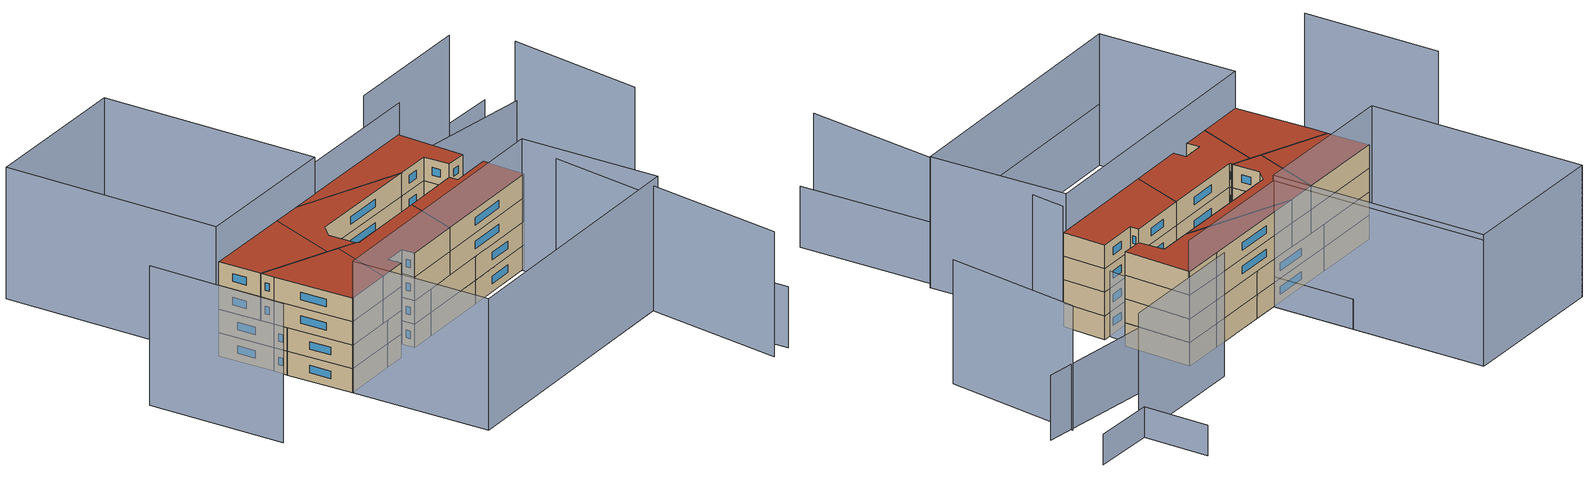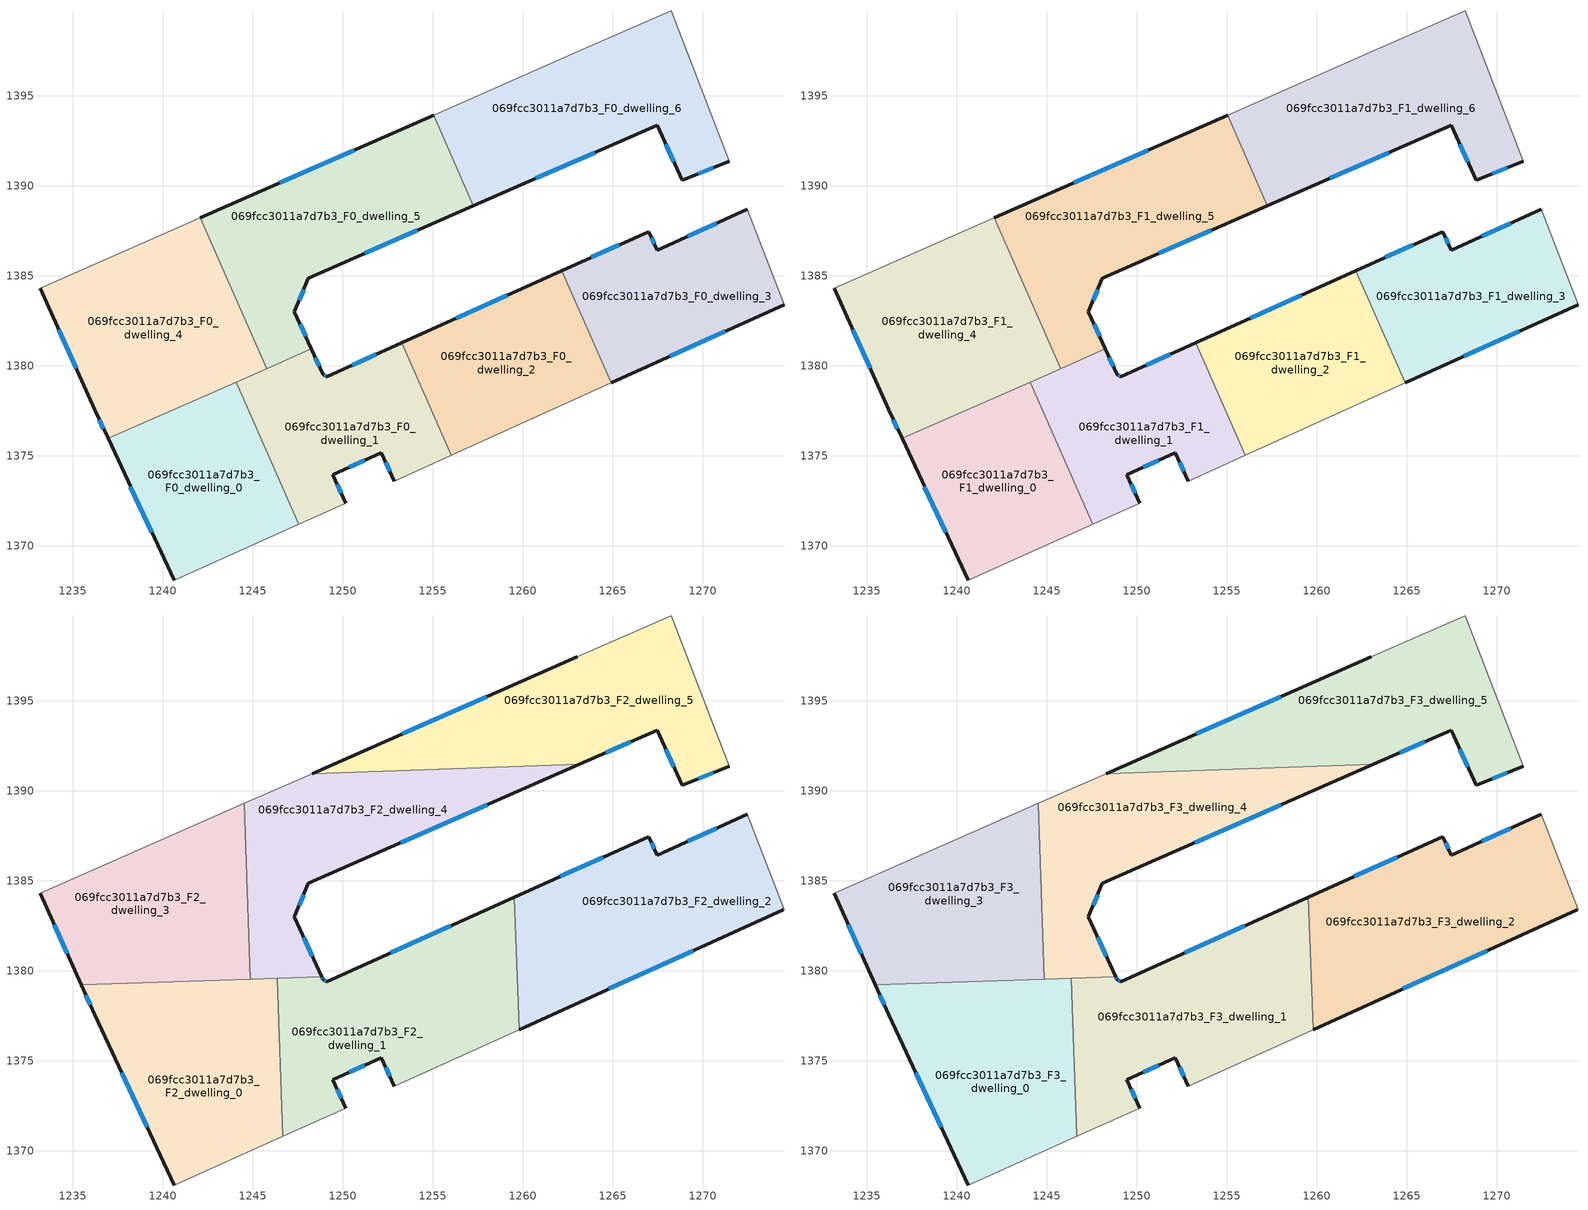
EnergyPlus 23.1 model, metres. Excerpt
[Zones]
069fcc3011a7d7b3_F0_dwelling_0
 floor ground (EU_floor_Construction): 1244.08,1379.09 1247.56,1371.19 1240.63,1368.07 1236.97,1375.96 z0
 wall outside (EU_wall_Construction): 1236.97,1375.96 1240.63,1368.07 z0:3
 wall to 069fcc3011a7d7b3_F0_dwelling_1 (EU_wall_Construction): 1247.56,1371.19 1244.08,1379.09 z0:3
 wall adiabatic (EU_wall_Construction): 1240.63,1368.07 1247.56,1371.19 z0:3
 wall to 069fcc3011a7d7b3_F0_dwelling_4 (EU_wall_Construction): 1244.08,1379.09 1236.97,1375.96 z0:3
 window (EU_Window_Construction): 1238.21,1373.27 1239.39,1370.76 z1.02:1.98
069fcc3011a7d7b3_F0_dwelling_1
 floor ground (EU_floor_Construction): 1253.28,1381.26 1256.03,1375.01 1252.87,1373.58 1252.14,1375.17 1249.44,1373.95 1250.17,1372.37 1247.56,1371.19 1244.08,1379.09 1248.26,1380.93 1248.92,1379.49 1249.13,1379.39 z0
 wall outside (EU_wall_Construction): 1253.28,1381.26 1249.13,1379.39 1248.92,1379.49 1248.26,1380.93 / 1250.17,1372.37 1249.44,1373.95 1252.14,1375.17 1252.87,1373.58 z0:3
 wall to 069fcc3011a7d7b3_F0_dwelling_2 (EU_wall_Construction): 1256.03,1375.01 1253.28,1381.26 z0:3
 wall adiabatic (EU_wall_Construction): 1252.87,1373.58 1256.03,1375.01 / 1247.56,1371.19 1250.17,1372.37 z0:3
 wall to 069fcc3011a7d7b3_F0_dwelling_5 (EU_wall_Construction): 1248.26,1380.93 1245.78,1379.84 z0:3
 wall to 069fcc3011a7d7b3_F0_dwelling_4 (EU_wall_Construction): 1245.78,1379.84 1244.08,1379.09 z0:3
 window (EU_Window_Construction): 1248.69,1379.98 1248.48,1380.44 / 1249.06,1379.43 1248.99,1379.46 / 1251.87,1380.63 1250.54,1380.03 / 1252.39,1374.63 1252.62,1374.12 / 1250.36,1374.37 1251.22,1374.76 / 1249.92,1372.91 1249.69,1373.41 z1.02:1.98
069fcc3011a7d7b3_F0_dwelling_2
 floor ground (EU_floor_Construction): 1262.17,1385.27 1264.92,1379.04 1256.03,1375.01 1253.28,1381.26 z0
 wall outside (EU_wall_Construction): 1262.17,1385.27 1253.28,1381.26 z0:3
 wall to 069fcc3011a7d7b3_F0_dwelling_3 (EU_wall_Construction): 1264.92,1379.04 1262.17,1385.27 z0:3
 wall adiabatic (EU_wall_Construction): 1256.03,1375.01 1264.92,1379.04 z0:3
 window (EU_Window_Construction): 1259.15,1383.91 1256.31,1382.63 z1.02:1.98
069fcc3011a7d7b3_F0_dwelling_3
 floor ground (EU_floor_Construction): 1272.49,1388.68 1274.53,1383.4 1264.92,1379.04 1262.17,1385.27 1267.01,1387.45 1267.48,1386.42 z0
 wall outside (EU_wall_Construction): 1264.92,1379.04 1274.53,1383.4 / 1272.49,1388.68 1267.48,1386.42 1267.01,1387.45 1262.17,1385.27 z0:3
 wall adiabatic (EU_wall_Construction): 1274.53,1383.4 1272.49,1388.68 z0:3
 window (EU_Window_Construction): 1268.19,1380.52 1271.26,1381.92 / 1265.36,1386.71 1263.82,1386.02 / 1267.32,1386.77 1267.17,1387.1 / 1270.79,1387.91 1269.18,1387.19 z1.02:1.98
069fcc3011a7d7b3_F0_dwelling_4
 floor ground (EU_floor_Construction): 1242.09,1388.22 1245.78,1379.84 1236.97,1375.96 1236.22,1377.55 1233.19,1384.3 z0
 wall outside (EU_wall_Construction): 1233.19,1384.3 1236.22,1377.55 1236.97,1375.96 z0:3
 wall adiabatic (EU_wall_Construction): 1242.09,1388.22 1233.19,1384.3 z0:3
 wall to 069fcc3011a7d7b3_F0_dwelling_5 (EU_wall_Construction): 1245.78,1379.84 1242.09,1388.22 z0:3
 window (EU_Window_Construction): 1236.48,1377.01 1236.71,1376.5 / 1234.22,1382 1235.19,1379.85 z1.02:1.98
069fcc3011a7d7b3_F0_dwelling_5
 floor ground (EU_floor_Construction): 1255.06,1393.92 1257.27,1388.89 1248.1,1384.87 1247.32,1383 1248.26,1380.93 1245.78,1379.84 1242.09,1388.22 z0
 wall outside (EU_wall_Construction): 1248.26,1380.93 1247.32,1383 1248.1,1384.87 1257.27,1388.89 / 1255.06,1393.92 1242.09,1388.22 z0:3
 wall to 069fcc3011a7d7b3_F0_dwelling_6 (EU_wall_Construction): 1257.27,1388.89 1255.06,1393.92 z0:3
 window (EU_Window_Construction): 1247.58,1383.63 1247.84,1384.23 / 1247.94,1381.63 1247.64,1382.29 / 1250.64,1391.98 1246.5,1390.16 / 1251.22,1386.24 1254.15,1387.52 z1.02:1.98
069fcc3011a7d7b3_F0_dwelling_6
 floor ground (EU_floor_Construction): 1268.26,1399.73 1271.47,1391.36 1268.89,1390.3 1267.47,1393.36 1257.27,1388.89 1255.06,1393.92 1263.03,1397.44 z0
 wall outside (EU_wall_Construction): 1257.27,1388.89 1267.47,1393.36 1268.89,1390.3 1271.47,1391.36 z0:3
 wall adiabatic (EU_wall_Construction): 1271.47,1391.36 1268.26,1399.73 1263.03,1397.44 1255.06,1393.92 z0:3
 window (EU_Window_Construction): 1269.77,1390.66 1270.59,1391 / 1267.96,1392.32 1268.41,1391.34 / 1260.74,1390.41 1264,1391.84 z1.02:1.98
069fcc3011a7d7b3_F1_dwelling_0
 floor to 069fcc3011a7d7b3_F0_dwelling_0 (EU_floor_Construction): 1244.08,1379.09 1247.56,1371.19 1240.63,1368.07 1236.97,1375.96 z3
 wall outside (EU_wall_Construction): 1236.97,1375.96 1240.63,1368.07 z3:6
 wall to 069fcc3011a7d7b3_F1_dwelling_1 (EU_wall_Construction): 1247.56,1371.19 1244.08,1379.09 z3:6
 wall adiabatic (EU_wall_Construction): 1240.63,1368.07 1247.56,1371.19 z3:6
 wall to 069fcc3011a7d7b3_F1_dwelling_4 (EU_wall_Construction): 1244.08,1379.09 1236.97,1375.96 z3:6
 window (EU_Window_Construction): 1238.21,1373.27 1239.39,1370.76 z4.02:4.98
069fcc3011a7d7b3_F1_dwelling_1
 floor to 069fcc3011a7d7b3_F0_dwelling_1 (EU_floor_Construction): 1253.28,1381.26 1256.03,1375.01 1252.87,1373.58 1252.14,1375.17 1249.44,1373.95 1250.17,1372.37 1247.56,1371.19 1244.08,1379.09 1248.26,1380.93 1248.92,1379.49 1249.13,1379.39 z3
 wall outside (EU_wall_Construction): 1253.28,1381.26 1249.13,1379.39 1248.92,1379.49 1248.26,1380.93 / 1250.17,1372.37 1249.44,1373.95 1252.14,1375.17 1252.87,1373.58 z3:6
 wall to 069fcc3011a7d7b3_F1_dwelling_2 (EU_wall_Construction): 1256.03,1375.01 1253.28,1381.26 z3:6
 wall adiabatic (EU_wall_Construction): 1252.87,1373.58 1256.03,1375.01 / 1247.56,1371.19 1250.17,1372.37 z3:6
 wall to 069fcc3011a7d7b3_F1_dwelling_5 (EU_wall_Construction): 1248.26,1380.93 1245.78,1379.84 z3:6
 wall to 069fcc3011a7d7b3_F1_dwelling_4 (EU_wall_Construction): 1245.78,1379.84 1244.08,1379.09 z3:6
 window (EU_Window_Construction): 1248.69,1379.98 1248.48,1380.44 / 1249.06,1379.43 1248.99,1379.46 / 1251.87,1380.63 1250.54,1380.03 / 1252.39,1374.63 1252.62,1374.12 / 1250.36,1374.37 1251.22,1374.76 / 1249.92,1372.91 1249.69,1373.41 z4.02:4.98
069fcc3011a7d7b3_F1_dwelling_2
 floor to 069fcc3011a7d7b3_F0_dwelling_2 (EU_floor_Construction): 1262.17,1385.27 1264.92,1379.04 1256.03,1375.01 1253.28,1381.26 z3
 wall outside (EU_wall_Construction): 1262.17,1385.27 1253.28,1381.26 z3:6
 wall to 069fcc3011a7d7b3_F1_dwelling_3 (EU_wall_Construction): 1264.92,1379.04 1262.17,1385.27 z3:6
 wall adiabatic (EU_wall_Construction): 1256.03,1375.01 1264.92,1379.04 z3:6
 window (EU_Window_Construction): 1259.15,1383.91 1256.31,1382.63 z4.02:4.98
069fcc3011a7d7b3_F1_dwelling_3
 floor to 069fcc3011a7d7b3_F0_dwelling_3 (EU_floor_Construction): 1272.49,1388.68 1274.53,1383.4 1264.92,1379.04 1262.17,1385.27 1267.01,1387.45 1267.48,1386.42 z3
 wall outside (EU_wall_Construction): 1264.92,1379.04 1274.53,1383.4 / 1272.49,1388.68 1267.48,1386.42 1267.01,1387.45 1262.17,1385.27 z3:6
 wall adiabatic (EU_wall_Construction): 1274.53,1383.4 1272.49,1388.68 z3:6
 window (EU_Window_Construction): 1268.19,1380.52 1271.26,1381.92 / 1265.36,1386.71 1263.82,1386.02 / 1267.32,1386.77 1267.17,1387.1 / 1270.79,1387.91 1269.18,1387.19 z4.02:4.98
069fcc3011a7d7b3_F1_dwelling_4
 floor to 069fcc3011a7d7b3_F0_dwelling_4 (EU_floor_Construction): 1242.09,1388.22 1245.78,1379.84 1236.97,1375.96 1236.22,1377.55 1233.19,1384.3 z3
 wall outside (EU_wall_Construction): 1233.19,1384.3 1236.22,1377.55 1236.97,1375.96 z3:6
 wall adiabatic (EU_wall_Construction): 1242.09,1388.22 1233.19,1384.3 z3:6
 wall to 069fcc3011a7d7b3_F1_dwelling_5 (EU_wall_Construction): 1245.78,1379.84 1242.09,1388.22 z3:6
 window (EU_Window_Construction): 1236.48,1377.01 1236.71,1376.5 / 1234.22,1382 1235.19,1379.85 z4.02:4.98
069fcc3011a7d7b3_F1_dwelling_5
 floor to 069fcc3011a7d7b3_F0_dwelling_5 (EU_floor_Construction): 1255.06,1393.92 1257.27,1388.89 1248.1,1384.87 1247.32,1383 1248.26,1380.93 1245.78,1379.84 1242.09,1388.22 z3
 wall outside (EU_wall_Construction): 1248.26,1380.93 1247.32,1383 1248.1,1384.87 1257.27,1388.89 / 1255.06,1393.92 1242.09,1388.22 z3:6
 wall to 069fcc3011a7d7b3_F1_dwelling_6 (EU_wall_Construction): 1257.27,1388.89 1255.06,1393.92 z3:6
 window (EU_Window_Construction): 1247.58,1383.63 1247.84,1384.23 / 1247.94,1381.63 1247.64,1382.29 / 1250.64,1391.98 1246.5,1390.16 / 1251.22,1386.24 1254.15,1387.52 z4.02:4.98
069fcc3011a7d7b3_F1_dwelling_6
 floor to 069fcc3011a7d7b3_F0_dwelling_6 (EU_floor_Construction): 1268.26,1399.73 1271.47,1391.36 1268.89,1390.3 1267.47,1393.36 1257.27,1388.89 1255.06,1393.92 1263.03,1397.44 z3
 wall outside (EU_wall_Construction): 1257.27,1388.89 1267.47,1393.36 1268.89,1390.3 1271.47,1391.36 z3:6
 wall adiabatic (EU_wall_Construction): 1271.47,1391.36 1268.26,1399.73 1263.03,1397.44 1255.06,1393.92 z3:6
 window (EU_Window_Construction): 1269.77,1390.66 1270.59,1391 / 1267.96,1392.32 1268.41,1391.34 / 1260.74,1390.41 1264,1391.84 z4.02:4.98
069fcc3011a7d7b3_F2_dwelling_0
 floor to 069fcc3011a7d7b3_F1_dwelling_0 (EU_floor_Construction): 1244.08,1379.09 1246.59,1373.39 1246.68,1370.79 1240.63,1368.07 1236.97,1375.96 z6
 floor to 069fcc3011a7d7b3_F1_dwelling_4 (EU_floor_Construction): 1245.1,1379.54 1236.97,1375.96 1236.22,1377.55 1235.48,1379.21 z6
 floor to 069fcc3011a7d7b3_F1_dwelling_1 (EU_floor_Construction): 1246.38,1379.58 1246.59,1373.39 1244.08,1379.09 1245.1,1379.54 z6
 wall outside (EU_wall_Construction): 1235.48,1379.21 1236.22,1377.55 1240.63,1368.07 z6:9
 wall adiabatic (EU_wall_Construction): 1240.63,1368.07 1246.68,1370.79 z6:9
 wall to 069fcc3011a7d7b3_F2_dwelling_1 (EU_wall_Construction): 1246.68,1370.79 1246.38,1379.58 z6:9
 wall to 069fcc3011a7d7b3_F2_dwelling_3 (EU_wall_Construction): 1244.88,1379.53 1235.48,1379.21 z6:9
 wall to 069fcc3011a7d7b3_F2_dwelling_4 (EU_wall_Construction): 1246.38,1379.58 1244.88,1379.53 z6:9
 window (EU_Window_Construction): 1237.73,1374.33 1239.13,1371.3 / 1235.73,1378.64 1235.97,1378.12 z7.02:7.98
069fcc3011a7d7b3_F2_dwelling_1
 floor to 069fcc3011a7d7b3_F1_dwelling_1 (EU_floor_Construction): 1253.28,1381.26 1256.03,1375.01 1252.87,1373.58 1252.14,1375.17 1249.44,1373.95 1250.17,1372.37 1247.56,1371.19 1246.59,1373.39 1246.38,1379.58 1248.84,1379.67 1248.92,1379.49 1249.13,1379.39 z6
 floor to 069fcc3011a7d7b3_F1_dwelling_0 (EU_floor_Construction): 1246.59,1373.39 1247.56,1371.19 1246.68,1370.79 z6
 floor to 069fcc3011a7d7b3_F1_dwelling_2 (EU_floor_Construction): 1259.55,1384.09 1259.8,1376.72 1256.03,1375.01 1253.28,1381.26 z6
 wall outside (EU_wall_Construction): 1250.17,1372.37 1249.44,1373.95 1252.14,1375.17 1252.87,1373.58 / 1259.55,1384.09 1249.13,1379.39 1248.92,1379.49 1248.84,1379.67 z6:9
 wall adiabatic (EU_wall_Construction): 1246.68,1370.79 1250.17,1372.37 / 1252.87,1373.58 1259.8,1376.72 z6:9
 wall to 069fcc3011a7d7b3_F2_dwelling_2 (EU_wall_Construction): 1259.8,1376.72 1259.55,1384.09 z6:9
 wall to 069fcc3011a7d7b3_F2_dwelling_4 (EU_wall_Construction): 1248.84,1379.67 1246.38,1379.58 z6:9
 window (EU_Window_Construction): 1250.36,1374.37 1251.22,1374.76 / 1249.92,1372.91 1249.69,1373.41 / 1248.89,1379.55 1248.86,1379.61 / 1249.06,1379.43 1248.99,1379.46 / 1256.01,1382.49 1252.68,1380.99 / 1252.39,1374.63 1252.62,1374.12 z7.02:7.98
069fcc3011a7d7b3_F2_dwelling_2
 floor to 069fcc3011a7d7b3_F1_dwelling_2 (EU_floor_Construction): 1262.17,1385.27 1264.92,1379.04 1259.8,1376.72 1259.55,1384.09 z6
 floor to 069fcc3011a7d7b3_F1_dwelling_3 (EU_floor_Construction): 1272.49,1388.68 1274.53,1383.4 1264.92,1379.04 1262.17,1385.27 1267.01,1387.45 1267.48,1386.42 z6
 wall outside (EU_wall_Construction): 1259.8,1376.72 1274.49,1383.38 / 1272.49,1388.68 1267.48,1386.42 1267.01,1387.45 1259.55,1384.09 z6:9
 wall adiabatic (EU_wall_Construction): 1274.49,1383.38 1274.53,1383.4 1272.49,1388.68 z6:9
 window (EU_Window_Construction): 1264.8,1378.99 1269.5,1381.12 / 1264.47,1386.31 1262.09,1385.24 / 1267.32,1386.77 1267.17,1387.1 / 1270.79,1387.91 1269.18,1387.19 z7.02:7.98
069fcc3011a7d7b3_F2_dwelling_3
 floor to 069fcc3011a7d7b3_F1_dwelling_4 (EU_floor_Construction): 1242.09,1388.22 1244.79,1382.08 1244.88,1379.53 1235.48,1379.21 1233.19,1384.3 z6
 floor to 069fcc3011a7d7b3_F1_dwelling_5 (EU_floor_Construction): 1244.55,1389.3 1244.79,1382.08 1242.09,1388.22 z6
 wall outside (EU_wall_Construction): 1233.19,1384.3 1235.48,1379.21 z6:9
 wall adiabatic (EU_wall_Construction): 1244.55,1389.3 1233.19,1384.3 z6:9
 wall to 069fcc3011a7d7b3_F2_dwelling_4 (EU_wall_Construction): 1244.88,1379.53 1244.55,1389.3 z6:9
 window (EU_Window_Construction): 1233.97,1382.56 1234.7,1380.94 z7.02:7.98
069fcc3011a7d7b3_F2_dwelling_4
 floor to 069fcc3011a7d7b3_F1_dwelling_5 (EU_floor_Construction): 1256.24,1391.23 1257.27,1388.89 1248.1,1384.87 1247.32,1383 1248.26,1380.93 1245.78,1379.84 1244.79,1382.08 1244.55,1389.3 1248.31,1390.95 z6
 floor to 069fcc3011a7d7b3_F1_dwelling_1 (EU_floor_Construction): 1248.26,1380.93 1248.84,1379.67 1245.1,1379.54 z6
 floor to 069fcc3011a7d7b3_F1_dwelling_6 (EU_floor_Construction): 1263.15,1391.46 1257.27,1388.89 1256.24,1391.23 z6
 floor to 069fcc3011a7d7b3_F1_dwelling_4 (EU_floor_Construction): 1244.79,1382.08 1245.78,1379.84 1245.1,1379.54 1244.88,1379.53 z6
 wall outside (EU_wall_Construction): 1248.84,1379.67 1247.32,1383 1248.1,1384.87 1263.15,1391.46 z6:9
 wall adiabatic (EU_wall_Construction): 1248.31,1390.95 1244.55,1389.3 z6:9
 wall to 069fcc3011a7d7b3_F2_dwelling_5 (EU_wall_Construction): 1263.15,1391.46 1248.31,1390.95 z6:9
 window (EU_Window_Construction): 1247.58,1383.63 1247.84,1384.23 / 1248.32,1380.8 1247.83,1381.86 / 1253.22,1387.11 1258.03,1389.22 z7.02:7.98
069fcc3011a7d7b3_F2_dwelling_5
 floor to 069fcc3011a7d7b3_F1_dwelling_6 (EU_floor_Construction): 1268.26,1399.73 1271.47,1391.36 1268.89,1390.3 1267.47,1393.36 1263.15,1391.46 1256.24,1391.23 1255.06,1393.92 1263.03,1397.44 z6
 floor to 069fcc3011a7d7b3_F1_dwelling_5 (EU_floor_Construction): 1255.06,1393.92 1256.24,1391.23 1248.31,1390.95 z6
 wall outside (EU_wall_Construction): 1263.15,1391.46 1267.47,1393.36 1268.89,1390.3 1271.47,1391.36 / 1263.03,1397.44 1248.31,1390.95 z6:9
 wall adiabatic (EU_wall_Construction): 1271.47,1391.36 1268.26,1399.73 1263.03,1397.44 z6:9
 window (EU_Window_Construction): 1264.62,1392.11 1266,1392.71 / 1258.02,1395.23 1253.32,1393.16 / 1269.77,1390.66 1270.59,1391 / 1267.96,1392.32 1268.41,1391.34 z7.02:7.98
069fcc3011a7d7b3_F3_dwelling_0
 floor to 069fcc3011a7d7b3_F2_dwelling_0 (EU_floor_Construction): 1246.38,1379.58 1246.68,1370.79 1240.63,1368.07 1236.22,1377.55 1235.48,1379.21 z9
 wall outside (EU_wall_Construction): 1235.48,1379.21 1236.22,1377.55 1240.63,1368.07 z9:12
 wall adiabatic (EU_wall_Construction): 1240.63,1368.07 1246.68,1370.79 z9:12
 wall to 069fcc3011a7d7b3_F3_dwelling_1 (EU_wall_Construction): 1246.68,1370.79 1246.38,1379.58 z9:12
 wall to 069fcc3011a7d7b3_F3_dwelling_3 (EU_wall_Construction): 1244.88,1379.53 1235.48,1379.21 z9:12
 wall to 069fcc3011a7d7b3_F3_dwelling_4 (EU_wall_Construction): 1246.38,1379.58 1244.88,1379.53 z9:12
 window (EU_Window_Construction): 1237.73,1374.33 1239.13,1371.3 / 1235.73,1378.64 1235.97,1378.12 z10.02:10.98
 roof outside (EU_roof_Construction): 1246.68,1370.79 1246.38,1379.58 1235.48,1379.21 1236.22,1377.55 1240.63,1368.07 z12
069fcc3011a7d7b3_F3_dwelling_1
 floor to 069fcc3011a7d7b3_F2_dwelling_1 (EU_floor_Construction): 1259.55,1384.09 1259.8,1376.72 1252.87,1373.58 1252.14,1375.17 1249.44,1373.95 1250.17,1372.37 1246.68,1370.79 1246.38,1379.58 1248.84,1379.67 1248.92,1379.49 1249.13,1379.39 z9
 wall outside (EU_wall_Construction): 1250.17,1372.37 1249.44,1373.95 1252.14,1375.17 1252.87,1373.58 / 1259.55,1384.09 1249.13,1379.39 1248.92,1379.49 1248.84,1379.67 z9:12
 wall adiabatic (EU_wall_Construction): 1246.68,1370.79 1250.17,1372.37 / 1252.87,1373.58 1259.8,1376.72 z9:12
 wall to 069fcc3011a7d7b3_F3_dwelling_2 (EU_wall_Construction): 1259.8,1376.72 1259.55,1384.09 z9:12
 wall to 069fcc3011a7d7b3_F3_dwelling_4 (EU_wall_Construction): 1248.84,1379.67 1246.38,1379.58 z9:12
 window (EU_Window_Construction): 1250.36,1374.37 1251.22,1374.76 / 1249.92,1372.91 1249.69,1373.41 / 1248.89,1379.55 1248.86,1379.61 / 1249.06,1379.43 1248.99,1379.46 / 1256.01,1382.49 1252.68,1380.99 / 1252.39,1374.63 1252.62,1374.12 z10.02:10.98
 roof outside (EU_roof_Construction): 1259.8,1376.72 1259.55,1384.09 1249.13,1379.39 1248.92,1379.49 1248.84,1379.67 1246.38,1379.58 1246.68,1370.79 1250.17,1372.37 1249.44,1373.95 1252.14,1375.17 1252.87,1373.58 z12
069fcc3011a7d7b3_F3_dwelling_2
 floor to 069fcc3011a7d7b3_F2_dwelling_2 (EU_floor_Construction): 1272.49,1388.68 1274.53,1383.4 1274.49,1383.38 1259.8,1376.72 1259.55,1384.09 1267.01,1387.45 1267.48,1386.42 z9
 wall outside (EU_wall_Construction): 1259.8,1376.72 1274.49,1383.38 / 1272.49,1388.68 1267.48,1386.42 1267.01,1387.45 1259.55,1384.09 z9:12
 wall adiabatic (EU_wall_Construction): 1274.49,1383.38 1274.53,1383.4 1272.49,1388.68 z9:12
 window (EU_Window_Construction): 1264.8,1378.99 1269.5,1381.12 / 1264.47,1386.31 1262.09,1385.24 / 1267.32,1386.77 1267.17,1387.1 / 1270.79,1387.91 1269.18,1387.19 z10.02:10.98
 roof outside (EU_roof_Construction): 1274.49,1383.38 1274.53,1383.4 1272.49,1388.68 1267.48,1386.42 1267.01,1387.45 1259.55,1384.09 1259.8,1376.72 z12
069fcc3011a7d7b3_F3_dwelling_3
 floor to 069fcc3011a7d7b3_F2_dwelling_3 (EU_floor_Construction): 1244.55,1389.3 1244.88,1379.53 1235.48,1379.21 1233.19,1384.3 z9
 wall outside (EU_wall_Construction): 1233.19,1384.3 1235.48,1379.21 z9:12
 wall adiabatic (EU_wall_Construction): 1244.55,1389.3 1233.19,1384.3 z9:12
 wall to 069fcc3011a7d7b3_F3_dwelling_4 (EU_wall_Construction): 1244.88,1379.53 1244.55,1389.3 z9:12
 window (EU_Window_Construction): 1233.97,1382.56 1234.7,1380.94 z10.02:10.98
 roof outside (EU_roof_Construction): 1244.88,1379.53 1244.55,1389.3 1233.19,1384.3 1235.48,1379.21 z12
069fcc3011a7d7b3_F3_dwelling_4
 floor to 069fcc3011a7d7b3_F2_dwelling_4 (EU_floor_Construction): 1263.15,1391.46 1248.1,1384.87 1247.32,1383 1248.84,1379.67 1244.88,1379.53 1244.55,1389.3 1248.31,1390.95 z9
 wall outside (EU_wall_Construction): 1248.84,1379.67 1247.32,1383 1248.1,1384.87 1263.15,1391.46 z9:12
 wall adiabatic (EU_wall_Construction): 1248.31,1390.95 1244.55,1389.3 z9:12
 wall to 069fcc3011a7d7b3_F3_dwelling_5 (EU_wall_Construction): 1263.15,1391.46 1248.31,1390.95 z9:12
 window (EU_Window_Construction): 1247.58,1383.63 1247.84,1384.23 / 1248.32,1380.8 1247.83,1381.86 / 1253.22,1387.11 1258.03,1389.22 z10.02:10.98
 roof outside (EU_roof_Construction): 1263.15,1391.46 1248.31,1390.95 1244.55,1389.3 1244.88,1379.53 1248.84,1379.67 1247.32,1383 1248.1,1384.87 z12
069fcc3011a7d7b3_F3_dwelling_5
 floor to 069fcc3011a7d7b3_F2_dwelling_5 (EU_floor_Construction): 1268.26,1399.73 1271.47,1391.36 1268.89,1390.3 1267.47,1393.36 1263.15,1391.46 1248.31,1390.95 1263.03,1397.44 z9
 wall outside (EU_wall_Construction): 1263.15,1391.46 1267.47,1393.36 1268.89,1390.3 1271.47,1391.36 / 1263.03,1397.44 1248.31,1390.95 z9:12
 wall adiabatic (EU_wall_Construction): 1271.47,1391.36 1268.26,1399.73 1263.03,1397.44 z9:12
 window (EU_Window_Construction): 1264.62,1392.11 1266,1392.71 / 1258.02,1395.23 1253.32,1393.16 / 1269.77,1390.66 1270.59,1391 / 1267.96,1392.32 1268.41,1391.34 z10.02:10.98
 roof outside (EU_roof_Construction): 1271.47,1391.36 1268.26,1399.73 1263.03,1397.44 1248.31,1390.95 1263.15,1391.46 1267.47,1393.36 1268.89,1390.3 z12
shading: 1248.09,1351.53 1280.62,1366.2 / 1280.62,1366.2 1288.03,1349.77 z0:7.8; 1285.44,1348.75 1280.62,1366.2 z0:15.9; 1219.72,1378.38 1226.91,1361.89 z0:17.7; 1281.54,1366.61 1248.08,1351.5 / 1248.08,1351.5 1240.6,1368.07 / 1240.6,1368.07 1274.06,1383.17 / 1274.06,1383.17 1281.54,1366.61 / 1240.55,1418.4 1251.89,1392.47 / 1251.89,1392.47 1232.68,1384.08 / 1232.68,1384.08 1221.35,1410.01 / 1221.35,1410.01 1240.55,1418.4 z0:16.7; 1279.51,1365.89 1274.72,1383.45 z0:15.4; 1292.56,1388.28 1284.38,1386.06 / 1284.38,1386.06 1283.3,1390.02 / 1283.3,1390.02 1291.49,1392.24 / 1291.49,1392.24 1292.56,1388.28 z0:3.2; 1273.09,1382.9 1268.26,1399.73 / 1268.26,1399.73 1291.97,1406.52 z0:8.3; 1247.58,1402.33 1251.88,1392.52 / 1251.88,1392.52 1246.27,1390.06 / 1246.27,1390.06 1241.97,1399.87 / 1241.97,1399.87 1247.58,1402.33 z0:3.8; 1293.1,1388.39 1288.4,1405.73 z0:15.8; 1268.45,1399.77 1251.86,1392.52 / 1251.86,1392.52 1240.55,1418.4 z0:16; 1290.49,1415 1282.68,1411.81 / 1282.68,1411.81 1279.42,1419.8 z0:3.9; 1283.17,1411.32 1266.43,1403.98 z0:15.7
[Building]
EU S2 Campaign: North Axis=0; Terrain=City; Solar Distribution=FullExterior
[Site:Location]
Vienna: Latitude=48; Longitude=16.5; Time Zone=1; Elevation=183
[SizingPeriod:WeatherFileDays]
AnnualSizingPeriod: Begin Month=1; Begin Day of Month=1; End Month=12; End Day of Month=31; Day of Week for Start Day=Monday; Use Weather File Daylight Saving Period=No; Use Weather File Rain and Snow Indicators=No
[MATERIAL]
EU_InternalMass_Material: Roughness=MediumRough; Thickness=0.1; Conductivity=1; Density=1800; Specific Heat=900; Thermal Absorptance=0.9; Solar Absorptance=0.7; Visible Absorptance=0.7
[MATERIAL:NOMASS] Roughness=MediumRough; Thermal Absorptance=0.9; Solar Absorptance=0.7; Visible Absorptance=0.7
Name | Thermal Resistance
EU_wall_NoMass | 0.942466
EU_roof_NoMass | 0.551687
EU_floor_NoMass | 0.66527
[WINDOWMATERIAL:SIMPLEGLAZINGSYSTEM]
EU_Window_SimpleGlazing: UFactor=2.03367; Solar Heat Gain Coefficient=0.65; Visible Transmittance=0.65
[CONSTRUCTION]
EU_wall_Construction: EU_wall_NoMass
EU_roof_Construction: EU_roof_NoMass
EU_floor_Construction: EU_floor_NoMass
EU_Window_Construction: EU_Window_SimpleGlazing
EU_InternalMass_Construction: EU_InternalMass_Material
[ZONE] Type=1; Multiplier=1; Ceiling Height=autocalculate; Floor Area=autocalculate; Part of Total Floor Area=Yes
Name | Volume
069fcc3011a7d7b3_F0_dwelling_0; 069fcc3011a7d7b3_F1_dwelling_0 | 199.573
069fcc3011a7d7b3_F2_dwelling_0; 069fcc3011a7d7b3_F3_dwelling_0 | 266.098
069fcc3011a7d7b3_F0_dwelling_1; 069fcc3011a7d7b3_F1_dwelling_1 | 199.569
069fcc3011a7d7b3_F2_dwelling_1; 069fcc3011a7d7b3_F3_dwelling_1 | 286.331
069fcc3011a7d7b3_F0_dwelling_2; 069fcc3011a7d7b3_F1_dwelling_2 | 199.576
069fcc3011a7d7b3_F2_dwelling_2; 069fcc3011a7d7b3_F3_dwelling_2 | 286.348
069fcc3011a7d7b3_F0_dwelling_3; 069fcc3011a7d7b3_F1_dwelling_3 | 199.57
069fcc3011a7d7b3_F2_dwelling_3; 069fcc3011a7d7b3_F3_dwelling_3 | 241.83
069fcc3011a7d7b3_F0_dwelling_4; 069fcc3011a7d7b3_F1_dwelling_4 | 266.087
069fcc3011a7d7b3_F2_dwelling_4; 069fcc3011a7d7b3_F3_dwelling_4 | 241.871
069fcc3011a7d7b3_F0_dwelling_5; 069fcc3011a7d7b3_F1_dwelling_5 | 266.079
069fcc3011a7d7b3_F2_dwelling_5; 069fcc3011a7d7b3_F3_dwelling_5 | 274.08
069fcc3011a7d7b3_F0_dwelling_6; 069fcc3011a7d7b3_F1_dwelling_6 | 266.099
[INTERNALMASS] Construction=EU_InternalMass_Construction
Name | Zone or ZoneList | Surface Area
069fcc3011a7d7b3_F0_dwelling_0_EU_InternalMass | 069fcc3011a7d7b3_F0_dwelling_0 | 66.5241
069fcc3011a7d7b3_F0_dwelling_1_EU_InternalMass | 069fcc3011a7d7b3_F0_dwelling_1 | 66.5229
069fcc3011a7d7b3_F0_dwelling_2_EU_InternalMass | 069fcc3011a7d7b3_F0_dwelling_2 | 66.5252
069fcc3011a7d7b3_F0_dwelling_3_EU_InternalMass | 069fcc3011a7d7b3_F0_dwelling_3 | 66.5237
069fcc3011a7d7b3_F0_dwelling_4_EU_InternalMass | 069fcc3011a7d7b3_F0_dwelling_4 | 88.6959
069fcc3011a7d7b3_F0_dwelling_5_EU_InternalMass | 069fcc3011a7d7b3_F0_dwelling_5 | 88.6928
069fcc3011a7d7b3_F0_dwelling_6_EU_InternalMass | 069fcc3011a7d7b3_F0_dwelling_6 | 88.6998
069fcc3011a7d7b3_F1_dwelling_0_EU_InternalMass | 069fcc3011a7d7b3_F1_dwelling_0 | 66.5241
069fcc3011a7d7b3_F1_dwelling_1_EU_InternalMass | 069fcc3011a7d7b3_F1_dwelling_1 | 66.5229
069fcc3011a7d7b3_F1_dwelling_2_EU_InternalMass | 069fcc3011a7d7b3_F1_dwelling_2 | 66.5252
069fcc3011a7d7b3_F1_dwelling_3_EU_InternalMass | 069fcc3011a7d7b3_F1_dwelling_3 | 66.5237
069fcc3011a7d7b3_F1_dwelling_4_EU_InternalMass | 069fcc3011a7d7b3_F1_dwelling_4 | 88.6959
069fcc3011a7d7b3_F1_dwelling_5_EU_InternalMass | 069fcc3011a7d7b3_F1_dwelling_5 | 88.6928
069fcc3011a7d7b3_F1_dwelling_6_EU_InternalMass | 069fcc3011a7d7b3_F1_dwelling_6 | 88.6998
069fcc3011a7d7b3_F2_dwelling_0_EU_InternalMass | 069fcc3011a7d7b3_F2_dwelling_0 | 88.6968
069fcc3011a7d7b3_F2_dwelling_1_EU_InternalMass | 069fcc3011a7d7b3_F2_dwelling_1 | 95.442
069fcc3011a7d7b3_F2_dwelling_2_EU_InternalMass | 069fcc3011a7d7b3_F2_dwelling_2 | 95.4445
069fcc3011a7d7b3_F2_dwelling_3_EU_InternalMass | 069fcc3011a7d7b3_F2_dwelling_3 | 80.6082
069fcc3011a7d7b3_F2_dwelling_4_EU_InternalMass | 069fcc3011a7d7b3_F2_dwelling_4 | 80.6192
069fcc3011a7d7b3_F2_dwelling_5_EU_InternalMass | 069fcc3011a7d7b3_F2_dwelling_5 | 91.36
069fcc3011a7d7b3_F3_dwelling_0_EU_InternalMass | 069fcc3011a7d7b3_F3_dwelling_0 | 88.6968
069fcc3011a7d7b3_F3_dwelling_1_EU_InternalMass | 069fcc3011a7d7b3_F3_dwelling_1 | 95.442
069fcc3011a7d7b3_F3_dwelling_2_EU_InternalMass | 069fcc3011a7d7b3_F3_dwelling_2 | 95.4445
069fcc3011a7d7b3_F3_dwelling_3_EU_InternalMass | 069fcc3011a7d7b3_F3_dwelling_3 | 80.6082
069fcc3011a7d7b3_F3_dwelling_4_EU_InternalMass | 069fcc3011a7d7b3_F3_dwelling_4 | 80.6192
069fcc3011a7d7b3_F3_dwelling_5_EU_InternalMass | 069fcc3011a7d7b3_F3_dwelling_5 | 91.36
[OTHEREQUIPMENT] Fuel Type=Electricity; Design Level Calculation Method=Watts/Area; Power per Zone Floor Area=1; Fraction Latent=0; Fraction Radiant=0; Fraction Lost=0; Carbon Dioxide Generation Rate=0; EndUse Subcategory=EU_Step8_InternalGains
Name | Zone or ZoneList or Space or SpaceList | Schedule
EU_Step8_InternalGain_069fcc3011a7d7b3_F0_dwelling_0_f000 | 069fcc3011a7d7b3_F0_dwelling_0 | EU_Step8_GainSchedule_069fcc3011a7d7b3_F0_dwelling_0_f000
EU_Step8_InternalGain_069fcc3011a7d7b3_F0_dwelling_1_f000 | 069fcc3011a7d7b3_F0_dwelling_1 | EU_Step8_GainSchedule_069fcc3011a7d7b3_F0_dwelling_1_f000
EU_Step8_InternalGain_069fcc3011a7d7b3_F0_dwelling_2_f000 | 069fcc3011a7d7b3_F0_dwelling_2 | EU_Step8_GainSchedule_069fcc3011a7d7b3_F0_dwelling_2_f000
EU_Step8_InternalGain_069fcc3011a7d7b3_F0_dwelling_3_f000 | 069fcc3011a7d7b3_F0_dwelling_3 | EU_Step8_GainSchedule_069fcc3011a7d7b3_F0_dwelling_3_f000
EU_Step8_InternalGain_069fcc3011a7d7b3_F0_dwelling_4_f000 | 069fcc3011a7d7b3_F0_dwelling_4 | EU_Step8_GainSchedule_069fcc3011a7d7b3_F0_dwelling_4_f000
EU_Step8_InternalGain_069fcc3011a7d7b3_F0_dwelling_5_f000 | 069fcc3011a7d7b3_F0_dwelling_5 | EU_Step8_GainSchedule_069fcc3011a7d7b3_F0_dwelling_5_f000
EU_Step8_InternalGain_069fcc3011a7d7b3_F0_dwelling_6_f000 | 069fcc3011a7d7b3_F0_dwelling_6 | EU_Step8_GainSchedule_069fcc3011a7d7b3_F0_dwelling_6_f000
EU_Step8_InternalGain_069fcc3011a7d7b3_F1_dwelling_0_f000 | 069fcc3011a7d7b3_F1_dwelling_0 | EU_Step8_GainSchedule_069fcc3011a7d7b3_F1_dwelling_0_f000
EU_Step8_InternalGain_069fcc3011a7d7b3_F1_dwelling_1_f000 | 069fcc3011a7d7b3_F1_dwelling_1 | EU_Step8_GainSchedule_069fcc3011a7d7b3_F1_dwelling_1_f000
EU_Step8_InternalGain_069fcc3011a7d7b3_F1_dwelling_2_f000 | 069fcc3011a7d7b3_F1_dwelling_2 | EU_Step8_GainSchedule_069fcc3011a7d7b3_F1_dwelling_2_f000
EU_Step8_InternalGain_069fcc3011a7d7b3_F1_dwelling_3_f000 | 069fcc3011a7d7b3_F1_dwelling_3 | EU_Step8_GainSchedule_069fcc3011a7d7b3_F1_dwelling_3_f000
EU_Step8_InternalGain_069fcc3011a7d7b3_F1_dwelling_4_f000 | 069fcc3011a7d7b3_F1_dwelling_4 | EU_Step8_GainSchedule_069fcc3011a7d7b3_F1_dwelling_4_f000
EU_Step8_InternalGain_069fcc3011a7d7b3_F1_dwelling_5_f000 | 069fcc3011a7d7b3_F1_dwelling_5 | EU_Step8_GainSchedule_069fcc3011a7d7b3_F1_dwelling_5_f000
EU_Step8_InternalGain_069fcc3011a7d7b3_F1_dwelling_6_f000 | 069fcc3011a7d7b3_F1_dwelling_6 | EU_Step8_GainSchedule_069fcc3011a7d7b3_F1_dwelling_6_f000
EU_Step8_InternalGain_069fcc3011a7d7b3_F2_dwelling_0_f000 | 069fcc3011a7d7b3_F2_dwelling_0 | EU_Step8_GainSchedule_069fcc3011a7d7b3_F2_dwelling_0_f000
EU_Step8_InternalGain_069fcc3011a7d7b3_F2_dwelling_1_f000 | 069fcc3011a7d7b3_F2_dwelling_1 | EU_Step8_GainSchedule_069fcc3011a7d7b3_F2_dwelling_1_f000
EU_Step8_InternalGain_069fcc3011a7d7b3_F2_dwelling_2_f000 | 069fcc3011a7d7b3_F2_dwelling_2 | EU_Step8_GainSchedule_069fcc3011a7d7b3_F2_dwelling_2_f000
EU_Step8_InternalGain_069fcc3011a7d7b3_F2_dwelling_3_f000 | 069fcc3011a7d7b3_F2_dwelling_3 | EU_Step8_GainSchedule_069fcc3011a7d7b3_F2_dwelling_3_f000
EU_Step8_InternalGain_069fcc3011a7d7b3_F2_dwelling_4_f000 | 069fcc3011a7d7b3_F2_dwelling_4 | EU_Step8_GainSchedule_069fcc3011a7d7b3_F2_dwelling_4_f000
EU_Step8_InternalGain_069fcc3011a7d7b3_F2_dwelling_5_f000 | 069fcc3011a7d7b3_F2_dwelling_5 | EU_Step8_GainSchedule_069fcc3011a7d7b3_F2_dwelling_5_f000
EU_Step8_InternalGain_069fcc3011a7d7b3_F3_dwelling_0_f000 | 069fcc3011a7d7b3_F3_dwelling_0 | EU_Step8_GainSchedule_069fcc3011a7d7b3_F3_dwelling_0_f000
EU_Step8_InternalGain_069fcc3011a7d7b3_F3_dwelling_1_f000 | 069fcc3011a7d7b3_F3_dwelling_1 | EU_Step8_GainSchedule_069fcc3011a7d7b3_F3_dwelling_1_f000
EU_Step8_InternalGain_069fcc3011a7d7b3_F3_dwelling_2_f000 | 069fcc3011a7d7b3_F3_dwelling_2 | EU_Step8_GainSchedule_069fcc3011a7d7b3_F3_dwelling_2_f000
EU_Step8_InternalGain_069fcc3011a7d7b3_F3_dwelling_3_f000 | 069fcc3011a7d7b3_F3_dwelling_3 | EU_Step8_GainSchedule_069fcc3011a7d7b3_F3_dwelling_3_f000
EU_Step8_InternalGain_069fcc3011a7d7b3_F3_dwelling_4_f000 | 069fcc3011a7d7b3_F3_dwelling_4 | EU_Step8_GainSchedule_069fcc3011a7d7b3_F3_dwelling_4_f000
EU_Step8_InternalGain_069fcc3011a7d7b3_F3_dwelling_5_f000 | 069fcc3011a7d7b3_F3_dwelling_5 | EU_Step8_GainSchedule_069fcc3011a7d7b3_F3_dwelling_5_f000
[ZONEVENTILATION:DESIGNFLOWRATE] Schedule=EU_AlwaysOn; Design Flow Rate Calculation Method=AirChanges/Hour; Air Changes per Hour=0.530523; Ventilation Type=Natural; Fan Pressure Rise=0; Fan Total Efficiency=1; Constant Term Coefficient=1; Temperature Term Coefficient=0; Velocity Term Coefficient=0; Velocity Squared Term Coefficient=0; Minimum Indoor Temperature=-100; Maximum Indoor Temperature=100; Delta Temperature=-100; Minimum Outdoor Temperature=-100; Maximum Outdoor Temperature=100; Maximum Wind Speed=40
Name | Zone or ZoneList or Space or SpaceList
EU_ConstantAir_069fcc3011a7d7b3_F0_dwelling_0 | 069fcc3011a7d7b3_F0_dwelling_0
EU_ConstantAir_069fcc3011a7d7b3_F0_dwelling_1 | 069fcc3011a7d7b3_F0_dwelling_1
EU_ConstantAir_069fcc3011a7d7b3_F0_dwelling_2 | 069fcc3011a7d7b3_F0_dwelling_2
EU_ConstantAir_069fcc3011a7d7b3_F0_dwelling_3 | 069fcc3011a7d7b3_F0_dwelling_3
EU_ConstantAir_069fcc3011a7d7b3_F0_dwelling_4 | 069fcc3011a7d7b3_F0_dwelling_4
EU_ConstantAir_069fcc3011a7d7b3_F0_dwelling_5 | 069fcc3011a7d7b3_F0_dwelling_5
EU_ConstantAir_069fcc3011a7d7b3_F0_dwelling_6 | 069fcc3011a7d7b3_F0_dwelling_6
EU_ConstantAir_069fcc3011a7d7b3_F1_dwelling_0 | 069fcc3011a7d7b3_F1_dwelling_0
EU_ConstantAir_069fcc3011a7d7b3_F1_dwelling_1 | 069fcc3011a7d7b3_F1_dwelling_1
EU_ConstantAir_069fcc3011a7d7b3_F1_dwelling_2 | 069fcc3011a7d7b3_F1_dwelling_2
EU_ConstantAir_069fcc3011a7d7b3_F1_dwelling_3 | 069fcc3011a7d7b3_F1_dwelling_3
EU_ConstantAir_069fcc3011a7d7b3_F1_dwelling_4 | 069fcc3011a7d7b3_F1_dwelling_4
EU_ConstantAir_069fcc3011a7d7b3_F1_dwelling_5 | 069fcc3011a7d7b3_F1_dwelling_5
EU_ConstantAir_069fcc3011a7d7b3_F1_dwelling_6 | 069fcc3011a7d7b3_F1_dwelling_6
EU_ConstantAir_069fcc3011a7d7b3_F2_dwelling_0 | 069fcc3011a7d7b3_F2_dwelling_0
EU_ConstantAir_069fcc3011a7d7b3_F2_dwelling_1 | 069fcc3011a7d7b3_F2_dwelling_1
EU_ConstantAir_069fcc3011a7d7b3_F2_dwelling_2 | 069fcc3011a7d7b3_F2_dwelling_2
EU_ConstantAir_069fcc3011a7d7b3_F2_dwelling_3 | 069fcc3011a7d7b3_F2_dwelling_3
EU_ConstantAir_069fcc3011a7d7b3_F2_dwelling_4 | 069fcc3011a7d7b3_F2_dwelling_4
EU_ConstantAir_069fcc3011a7d7b3_F2_dwelling_5 | 069fcc3011a7d7b3_F2_dwelling_5
EU_ConstantAir_069fcc3011a7d7b3_F3_dwelling_0 | 069fcc3011a7d7b3_F3_dwelling_0
EU_ConstantAir_069fcc3011a7d7b3_F3_dwelling_1 | 069fcc3011a7d7b3_F3_dwelling_1
EU_ConstantAir_069fcc3011a7d7b3_F3_dwelling_2 | 069fcc3011a7d7b3_F3_dwelling_2
EU_ConstantAir_069fcc3011a7d7b3_F3_dwelling_3 | 069fcc3011a7d7b3_F3_dwelling_3
EU_ConstantAir_069fcc3011a7d7b3_F3_dwelling_4 | 069fcc3011a7d7b3_F3_dwelling_4
EU_ConstantAir_069fcc3011a7d7b3_F3_dwelling_5 | 069fcc3011a7d7b3_F3_dwelling_5
[HVACTEMPLATE:THERMOSTAT] Constant Heating Setpoint=20; Constant Cooling Setpoint=50
EU_HeatOnly_069fcc3011a7d7b3_F0_dwelling_0; EU_HeatOnly_069fcc3011a7d7b3_F0_dwelling_1; EU_HeatOnly_069fcc3011a7d7b3_F0_dwelling_2; EU_HeatOnly_069fcc3011a7d7b3_F0_dwelling_3; EU_HeatOnly_069fcc3011a7d7b3_F0_dwelling_4; EU_HeatOnly_069fcc3011a7d7b3_F0_dwelling_5; EU_HeatOnly_069fcc3011a7d7b3_F0_dwelling_6; EU_HeatOnly_069fcc3011a7d7b3_F1_dwelling_0; EU_HeatOnly_069fcc3011a7d7b3_F1_dwelling_1; EU_HeatOnly_069fcc3011a7d7b3_F1_dwelling_2; EU_HeatOnly_069fcc3011a7d7b3_F1_dwelling_3; EU_HeatOnly_069fcc3011a7d7b3_F1_dwelling_4; EU_HeatOnly_069fcc3011a7d7b3_F1_dwelling_5; EU_HeatOnly_069fcc3011a7d7b3_F1_dwelling_6; EU_HeatOnly_069fcc3011a7d7b3_F2_dwelling_0; EU_HeatOnly_069fcc3011a7d7b3_F2_dwelling_1; EU_HeatOnly_069fcc3011a7d7b3_F2_dwelling_2; EU_HeatOnly_069fcc3011a7d7b3_F2_dwelling_3; EU_HeatOnly_069fcc3011a7d7b3_F2_dwelling_4; EU_HeatOnly_069fcc3011a7d7b3_F2_dwelling_5; EU_HeatOnly_069fcc3011a7d7b3_F3_dwelling_0; EU_HeatOnly_069fcc3011a7d7b3_F3_dwelling_1; EU_HeatOnly_069fcc3011a7d7b3_F3_dwelling_2; EU_HeatOnly_069fcc3011a7d7b3_F3_dwelling_3; EU_HeatOnly_069fcc3011a7d7b3_F3_dwelling_4; EU_HeatOnly_069fcc3011a7d7b3_F3_dwelling_5
[HVACTEMPLATE:ZONE:IDEALLOADSAIRSYSTEM] System Availability Schedule=EU_AlwaysOn; Maximum Heating Supply Air Temperature=50; Minimum Cooling Supply Air Temperature=13; Maximum Heating Supply Air Humidity Ratio=0.0156; Minimum Cooling Supply Air Humidity Ratio=0.0077; Heating Limit=NoLimit; Cooling Limit=NoLimit; Heating Availability Schedule=EU_AlwaysOn; Cooling Availability Schedule=EU_CoolingOff; Dehumidification Control Type=ConstantSensibleHeatRatio; Cooling Sensible Heat Ratio=0.7; Dehumidification Setpoint=60; Humidification Control Type=None; Humidification Setpoint=30; Outdoor Air Method=None; Outdoor Air Flow Rate per Person=0.00944; Outdoor Air Flow Rate per Zone Floor Area=0; Outdoor Air Flow Rate per Zone=0; Demand Controlled Ventilation Type=None; Outdoor Air Economizer Type=NoEconomizer; Heat Recovery Type=None; Sensible Heat Recovery Effectiveness=0.7; Latent Heat Recovery Effectiveness=0.65
Name | Template Thermostat
069fcc3011a7d7b3_F0_dwelling_0 | EU_HeatOnly_069fcc3011a7d7b3_F0_dwelling_0
069fcc3011a7d7b3_F0_dwelling_1 | EU_HeatOnly_069fcc3011a7d7b3_F0_dwelling_1
069fcc3011a7d7b3_F0_dwelling_2 | EU_HeatOnly_069fcc3011a7d7b3_F0_dwelling_2
069fcc3011a7d7b3_F0_dwelling_3 | EU_HeatOnly_069fcc3011a7d7b3_F0_dwelling_3
069fcc3011a7d7b3_F0_dwelling_4 | EU_HeatOnly_069fcc3011a7d7b3_F0_dwelling_4
069fcc3011a7d7b3_F0_dwelling_5 | EU_HeatOnly_069fcc3011a7d7b3_F0_dwelling_5
069fcc3011a7d7b3_F0_dwelling_6 | EU_HeatOnly_069fcc3011a7d7b3_F0_dwelling_6
069fcc3011a7d7b3_F1_dwelling_0 | EU_HeatOnly_069fcc3011a7d7b3_F1_dwelling_0
069fcc3011a7d7b3_F1_dwelling_1 | EU_HeatOnly_069fcc3011a7d7b3_F1_dwelling_1
069fcc3011a7d7b3_F1_dwelling_2 | EU_HeatOnly_069fcc3011a7d7b3_F1_dwelling_2
069fcc3011a7d7b3_F1_dwelling_3 | EU_HeatOnly_069fcc3011a7d7b3_F1_dwelling_3
069fcc3011a7d7b3_F1_dwelling_4 | EU_HeatOnly_069fcc3011a7d7b3_F1_dwelling_4
069fcc3011a7d7b3_F1_dwelling_5 | EU_HeatOnly_069fcc3011a7d7b3_F1_dwelling_5
069fcc3011a7d7b3_F1_dwelling_6 | EU_HeatOnly_069fcc3011a7d7b3_F1_dwelling_6
069fcc3011a7d7b3_F2_dwelling_0 | EU_HeatOnly_069fcc3011a7d7b3_F2_dwelling_0
069fcc3011a7d7b3_F2_dwelling_1 | EU_HeatOnly_069fcc3011a7d7b3_F2_dwelling_1
069fcc3011a7d7b3_F2_dwelling_2 | EU_HeatOnly_069fcc3011a7d7b3_F2_dwelling_2
069fcc3011a7d7b3_F2_dwelling_3 | EU_HeatOnly_069fcc3011a7d7b3_F2_dwelling_3
069fcc3011a7d7b3_F2_dwelling_4 | EU_HeatOnly_069fcc3011a7d7b3_F2_dwelling_4
069fcc3011a7d7b3_F2_dwelling_5 | EU_HeatOnly_069fcc3011a7d7b3_F2_dwelling_5
069fcc3011a7d7b3_F3_dwelling_0 | EU_HeatOnly_069fcc3011a7d7b3_F3_dwelling_0
069fcc3011a7d7b3_F3_dwelling_1 | EU_HeatOnly_069fcc3011a7d7b3_F3_dwelling_1
069fcc3011a7d7b3_F3_dwelling_2 | EU_HeatOnly_069fcc3011a7d7b3_F3_dwelling_2
069fcc3011a7d7b3_F3_dwelling_3 | EU_HeatOnly_069fcc3011a7d7b3_F3_dwelling_3
069fcc3011a7d7b3_F3_dwelling_4 | EU_HeatOnly_069fcc3011a7d7b3_F3_dwelling_4
069fcc3011a7d7b3_F3_dwelling_5 | EU_HeatOnly_069fcc3011a7d7b3_F3_dwelling_5
[SIZING:ZONE] Zone Cooling Design Supply Air Temperature Input Method=SupplyAirTemperature; Zone Cooling Design Supply Air Temperature=13; Zone Heating Design Supply Air Temperature Input Method=SupplyAirTemperature; Zone Heating Design Supply Air Temperature=50; Zone Cooling Design Supply Air Humidity Ratio=0.008; Zone Heating Design Supply Air Humidity Ratio=0.008; Cooling Design Air Flow Method=DesignDay; Cooling Design Air Flow Rate=0; Cooling Minimum Air Flow per Zone Floor Area=0.000762; Cooling Minimum Air Flow=0; Cooling Minimum Air Flow Fraction=0.2; Heating Design Air Flow Method=DesignDay; Heating Design Air Flow Rate=0; Heating Maximum Air Flow per Zone Floor Area=0.002032; Heating Maximum Air Flow=0.141576; Heating Maximum Air Flow Fraction=0.3; Account for Dedicated Outdoor Air System=No; Dedicated Outdoor Air System Control Strategy=NeutralSupplyAir; Dedicated Outdoor Air Low Setpoint Temperature for Design=autosize; Dedicated Outdoor Air High Setpoint Temperature for Design=autosize; Zone Load Sizing Method=Sensible Load Only No Latent Load; Zone Latent Cooling Design Supply Air Humidity Ratio Input Method=HumidityRatioDifference; Zone Cooling Design Supply Air Humidity Ratio Difference=0.005; Zone Latent Heating Design Supply Air Humidity Ratio Input Method=HumidityRatioDifference; Zone Humidification Design Supply Air Humidity Ratio Difference=0.005
069fcc3011a7d7b3_F0_dwelling_0; 069fcc3011a7d7b3_F0_dwelling_1; 069fcc3011a7d7b3_F0_dwelling_2; 069fcc3011a7d7b3_F0_dwelling_3; 069fcc3011a7d7b3_F0_dwelling_4; 069fcc3011a7d7b3_F0_dwelling_5; 069fcc3011a7d7b3_F0_dwelling_6; 069fcc3011a7d7b3_F1_dwelling_0; 069fcc3011a7d7b3_F1_dwelling_1; 069fcc3011a7d7b3_F1_dwelling_2; 069fcc3011a7d7b3_F1_dwelling_3; 069fcc3011a7d7b3_F1_dwelling_4; 069fcc3011a7d7b3_F1_dwelling_5; 069fcc3011a7d7b3_F1_dwelling_6; 069fcc3011a7d7b3_F2_dwelling_0; 069fcc3011a7d7b3_F2_dwelling_1; 069fcc3011a7d7b3_F2_dwelling_2; 069fcc3011a7d7b3_F2_dwelling_3; 069fcc3011a7d7b3_F2_dwelling_4; 069fcc3011a7d7b3_F2_dwelling_5; 069fcc3011a7d7b3_F3_dwelling_0; 069fcc3011a7d7b3_F3_dwelling_1; 069fcc3011a7d7b3_F3_dwelling_2; 069fcc3011a7d7b3_F3_dwelling_3; 069fcc3011a7d7b3_F3_dwelling_4; 069fcc3011a7d7b3_F3_dwelling_5
[SCHEDULE:CONSTANT]
Name | Hourly Value
EU_AlwaysOn | 1
EU_CoolingOff | 0
[SCHEDULE:FILE] Column Number=1; Rows to Skip at Top=0; Number of Hours of Data=8760; Column Separator=Comma; Interpolate to Timestep=No; Minutes per Item=60; Adjust Schedule for Daylight Savings=Yes
Name | File
EU_Step8_GainSchedule_069fcc3011a7d7b3_F0_dwelling_0_f000 | ../../schedules/069fcc3011a7d7b3/069fcc3011a7d7b3_F0_dwelling_0_f000_gain.csv
EU_Step8_GainSchedule_069fcc3011a7d7b3_F0_dwelling_1_f000 | ../../schedules/069fcc3011a7d7b3/069fcc3011a7d7b3_F0_dwelling_1_f000_gain.csv
EU_Step8_GainSchedule_069fcc3011a7d7b3_F0_dwelling_2_f000 | ../../schedules/069fcc3011a7d7b3/069fcc3011a7d7b3_F0_dwelling_2_f000_gain.csv
EU_Step8_GainSchedule_069fcc3011a7d7b3_F0_dwelling_3_f000 | ../../schedules/069fcc3011a7d7b3/069fcc3011a7d7b3_F0_dwelling_3_f000_gain.csv
EU_Step8_GainSchedule_069fcc3011a7d7b3_F0_dwelling_4_f000 | ../../schedules/069fcc3011a7d7b3/069fcc3011a7d7b3_F0_dwelling_4_f000_gain.csv
EU_Step8_GainSchedule_069fcc3011a7d7b3_F0_dwelling_5_f000 | ../../schedules/069fcc3011a7d7b3/069fcc3011a7d7b3_F0_dwelling_5_f000_gain.csv
EU_Step8_GainSchedule_069fcc3011a7d7b3_F0_dwelling_6_f000 | ../../schedules/069fcc3011a7d7b3/069fcc3011a7d7b3_F0_dwelling_6_f000_gain.csv
EU_Step8_GainSchedule_069fcc3011a7d7b3_F1_dwelling_0_f000 | ../../schedules/069fcc3011a7d7b3/069fcc3011a7d7b3_F1_dwelling_0_f000_gain.csv
EU_Step8_GainSchedule_069fcc3011a7d7b3_F1_dwelling_1_f000 | ../../schedules/069fcc3011a7d7b3/069fcc3011a7d7b3_F1_dwelling_1_f000_gain.csv
EU_Step8_GainSchedule_069fcc3011a7d7b3_F1_dwelling_2_f000 | ../../schedules/069fcc3011a7d7b3/069fcc3011a7d7b3_F1_dwelling_2_f000_gain.csv
EU_Step8_GainSchedule_069fcc3011a7d7b3_F1_dwelling_3_f000 | ../../schedules/069fcc3011a7d7b3/069fcc3011a7d7b3_F1_dwelling_3_f000_gain.csv
EU_Step8_GainSchedule_069fcc3011a7d7b3_F1_dwelling_4_f000 | ../../schedules/069fcc3011a7d7b3/069fcc3011a7d7b3_F1_dwelling_4_f000_gain.csv
EU_Step8_GainSchedule_069fcc3011a7d7b3_F1_dwelling_5_f000 | ../../schedules/069fcc3011a7d7b3/069fcc3011a7d7b3_F1_dwelling_5_f000_gain.csv
EU_Step8_GainSchedule_069fcc3011a7d7b3_F1_dwelling_6_f000 | ../../schedules/069fcc3011a7d7b3/069fcc3011a7d7b3_F1_dwelling_6_f000_gain.csv
EU_Step8_GainSchedule_069fcc3011a7d7b3_F2_dwelling_0_f000 | ../../schedules/069fcc3011a7d7b3/069fcc3011a7d7b3_F2_dwelling_0_f000_gain.csv
EU_Step8_GainSchedule_069fcc3011a7d7b3_F2_dwelling_1_f000 | ../../schedules/069fcc3011a7d7b3/069fcc3011a7d7b3_F2_dwelling_1_f000_gain.csv
EU_Step8_GainSchedule_069fcc3011a7d7b3_F2_dwelling_2_f000 | ../../schedules/069fcc3011a7d7b3/069fcc3011a7d7b3_F2_dwelling_2_f000_gain.csv
EU_Step8_GainSchedule_069fcc3011a7d7b3_F2_dwelling_3_f000 | ../../schedules/069fcc3011a7d7b3/069fcc3011a7d7b3_F2_dwelling_3_f000_gain.csv
EU_Step8_GainSchedule_069fcc3011a7d7b3_F2_dwelling_4_f000 | ../../schedules/069fcc3011a7d7b3/069fcc3011a7d7b3_F2_dwelling_4_f000_gain.csv
EU_Step8_GainSchedule_069fcc3011a7d7b3_F2_dwelling_5_f000 | ../../schedules/069fcc3011a7d7b3/069fcc3011a7d7b3_F2_dwelling_5_f000_gain.csv
EU_Step8_GainSchedule_069fcc3011a7d7b3_F3_dwelling_0_f000 | ../../schedules/069fcc3011a7d7b3/069fcc3011a7d7b3_F3_dwelling_0_f000_gain.csv
EU_Step8_GainSchedule_069fcc3011a7d7b3_F3_dwelling_1_f000 | ../../schedules/069fcc3011a7d7b3/069fcc3011a7d7b3_F3_dwelling_1_f000_gain.csv
EU_Step8_GainSchedule_069fcc3011a7d7b3_F3_dwelling_2_f000 | ../../schedules/069fcc3011a7d7b3/069fcc3011a7d7b3_F3_dwelling_2_f000_gain.csv
EU_Step8_GainSchedule_069fcc3011a7d7b3_F3_dwelling_3_f000 | ../../schedules/069fcc3011a7d7b3/069fcc3011a7d7b3_F3_dwelling_3_f000_gain.csv
EU_Step8_GainSchedule_069fcc3011a7d7b3_F3_dwelling_4_f000 | ../../schedules/069fcc3011a7d7b3/069fcc3011a7d7b3_F3_dwelling_4_f000_gain.csv
EU_Step8_GainSchedule_069fcc3011a7d7b3_F3_dwelling_5_f000 | ../../schedules/069fcc3011a7d7b3/069fcc3011a7d7b3_F3_dwelling_5_f000_gain.csv
